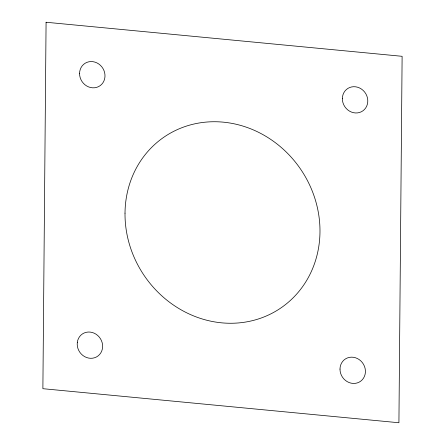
<?xml version="1.0" encoding="UTF-8"?>
<svg xmlns="http://www.w3.org/2000/svg" width="445" height="445" viewBox="0 0 445 445"><rect width="100%" height="100%" fill="white"/><g stroke="black" fill="none" stroke-linecap="round" stroke-linejoin="round"><path stroke-width="0.67" d="M46.08 22.25L42.881 388.691L398.92 422.75L402.119 56.309L46.08 22.25M342.361 98.618A13.5 12.338 55.8 0 0 361.334 111.778A13.5 12.338 55.8 0 0 361.529 89.111A13.5 12.338 55.8 0 0 342.361 98.618M79.572 73.481A13.5 12.338 55.8 0 0 98.545 86.636A13.5 12.338 55.8 0 0 98.74 63.969A13.5 12.338 55.8 0 0 79.572 73.481M125.012 213.172A103.501 94.585 55.8 0 0 270.482 314.053A103.501 94.585 55.8 0 0 272.001 140.27A103.501 94.585 55.8 0 0 125.012 213.172M77.324 342.3A13.5 12.338 55.8 0 0 94.729 357.708A13.5 12.338 55.8 0 0 97.716 335.486A13.5 12.338 55.8 0 0 77.324 342.3M339.997 369.089A13.5 12.338 55.8 0 0 358.976 382.244A13.5 12.338 55.8 0 0 359.171 359.577A13.5 12.338 55.8 0 0 339.997 369.089"/></g></svg>
